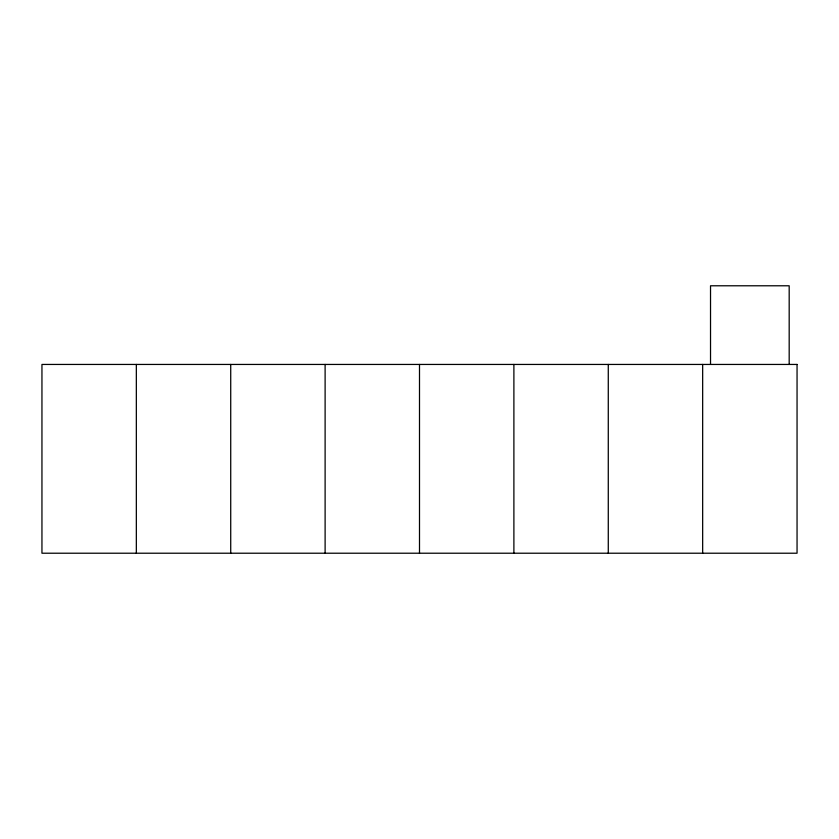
<?xml version="1.0" encoding="UTF-8"?>
<svg xmlns="http://www.w3.org/2000/svg" width="839" height="839" viewBox="0 0 839 839"><rect width="100%" height="100%" fill="white"/><g stroke="black" fill="none" stroke-linecap="round" stroke-linejoin="round"><path stroke-width="1.26" d="M789.184 364.441L789.184 285.784L710.528 285.784L710.528 364.441M702.663 364.441L702.663 553.216M608.275 364.441L608.275 553.216M513.888 364.441L513.888 553.216M419.5 364.441L419.5 553.216M325.113 364.441L325.113 553.216M230.725 364.441L230.725 553.216M136.338 364.441L136.338 553.216M797.05 364.441L41.95 364.441L41.95 553.216L797.05 553.216L797.05 364.441"/></g></svg>
